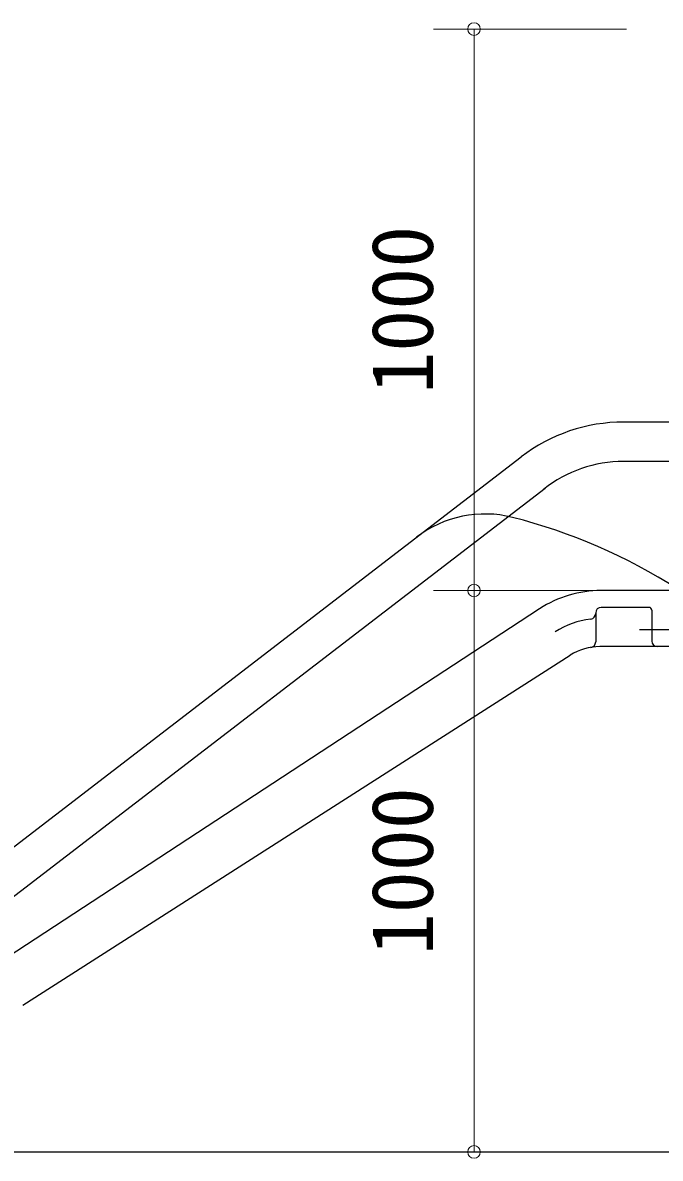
# Model space of a CAD drawing. Units: millimetres, scale not verified. Extents: x 900 to 24300, y 900 to 16920.
# Drawn here: x 4323 to 5459, y 2628 to 4650 of the extents above; entities that cross this region are included whole.
import ezdxf
from ezdxf.enums import TextEntityAlignment as Align

# ---------------------------------------------------------------- set-up
doc = ezdxf.new("R2010")
doc.units = ezdxf.units.MM
doc.header["$LTSCALE"] = 60
doc.layers.add('D-STR-DIM\u3000寸法線、寸法値', color=7, linetype='Continuous', lineweight=0)
doc.layers.add('D-STR\u3000構造物外形線', color=1, linetype='Continuous', lineweight=25)
doc.styles.add('ＭＳ ゴシック', font='')
doc.styles.get('ＭＳ ゴシック').set_extended_font_data('MS Gothic')

msp = doc.modelspace()

# ---------------------------------------------------------------- linework, layer by layer
at = {"layer": 'D-STR-DIM\u3000寸法線、寸法値', "lineweight": 13}
for p, q in [((5398.87, 4638.79), (5055.04, 4638.79)), ((5127.04, 3638.79), (5127.04, 4638.79)), ((5403.87, 3638.79), (5055.04, 3638.79)), ((5403.87, 3638.79), (5055.04, 3638.79)), ((5127.04, 2638.79), (5127.04, 3638.79)), ((5223.01, 2638.79), (5055.04, 2638.79))]:
    msp.add_line(p, q, dxfattribs=at)
at = {"layer": 'D-STR-DIM\u3000寸法線、寸法値'}
for centre, start, end in [((5127.04, 4638.79), 90, 270), ((5127.04, 4638.79), 270, 90), ((5127.04, 3638.79), 90, 270), ((5127.04, 3638.79), 90, 270), ((5127.04, 3638.79), 270, 90), ((5127.04, 3638.79), 270, 90), ((5127.04, 2638.79), 90, 270), ((5127.04, 2638.79), 270, 90)]:
    msp.add_arc(centre, 11.25, start, end, dxfattribs=at)
at = {"layer": 'D-STR\u3000構造物外形線'}
for p, q in [((5483.87, 3938.79), (5393.87, 3938.79)), ((4136.46, 3051.93), (5211.22, 3876.78)), ((5483.87, 3868.79), (5393.87, 3868.79)), ((4179.08, 2996.4), (5253.84, 3821.24)), ((5492.26, 3638.79), (5353.5, 3638.79)), ((5243.98, 3606.14), (4277.18, 2973.45)), ((5438.87, 3608.79), (5353.87, 3608.79)), ((5443.87, 3603.79), (5443.87, 3548.79)), ((5343.87, 3598.79), (5343.87, 3547.4)), ((5511.45, 3568.79), (5421.93, 3568.79)), ((5298.47, 3523.05), (4322.73, 2899.46)), ((5483.87, 3538.79), (5351.28, 3538.79)), ((2896.83, 2638.79), (12729.05, 2638.79))]:
    msp.add_line(p, q, dxfattribs=at)
for centre, radius, start, end in [((5393.87, 3638.79), 300, 90, 127.50507), ((5393.87, 3638.79), 230, 90, 128.24068), ((5146.59, 3575.06), 200, 75.77918, 127.50507), ((4950.06, 2799.58), 1000, 57.37076, 75.77918), ((5353.5, 3438.79), 200, 90, 123.2012), ((5353.87, 3598.79), 10, 90, 180), ((5438.87, 3603.79), 5, 0, 90), ((5352.32, 3438.79), 150, 96.62183, 122.58226), ((5333.87, 3597.72), 10, 276.62183, 0), ((5333.87, 3547.4), 10, 279.10585, 0), ((5453.87, 3548.79), 10, 180, 270), ((5351.28, 3438.79), 100, 90, 122.03145)]:
    msp.add_arc(centre, radius, start, end, dxfattribs=at)

# ---------------------------------------------------------------- texts
at = {"layer": 'D-STR-DIM\u3000寸法線、寸法値', "style": 'ＭＳ ゴシック'}
for p in [(4998.78, 4138.79), (4998.78, 3138.79)]:
    msp.add_text('1000', height=110, rotation=90, dxfattribs=at).set_placement(p, align=Align.MIDDLE_CENTER)

doc.saveas('drawing.dxf')
